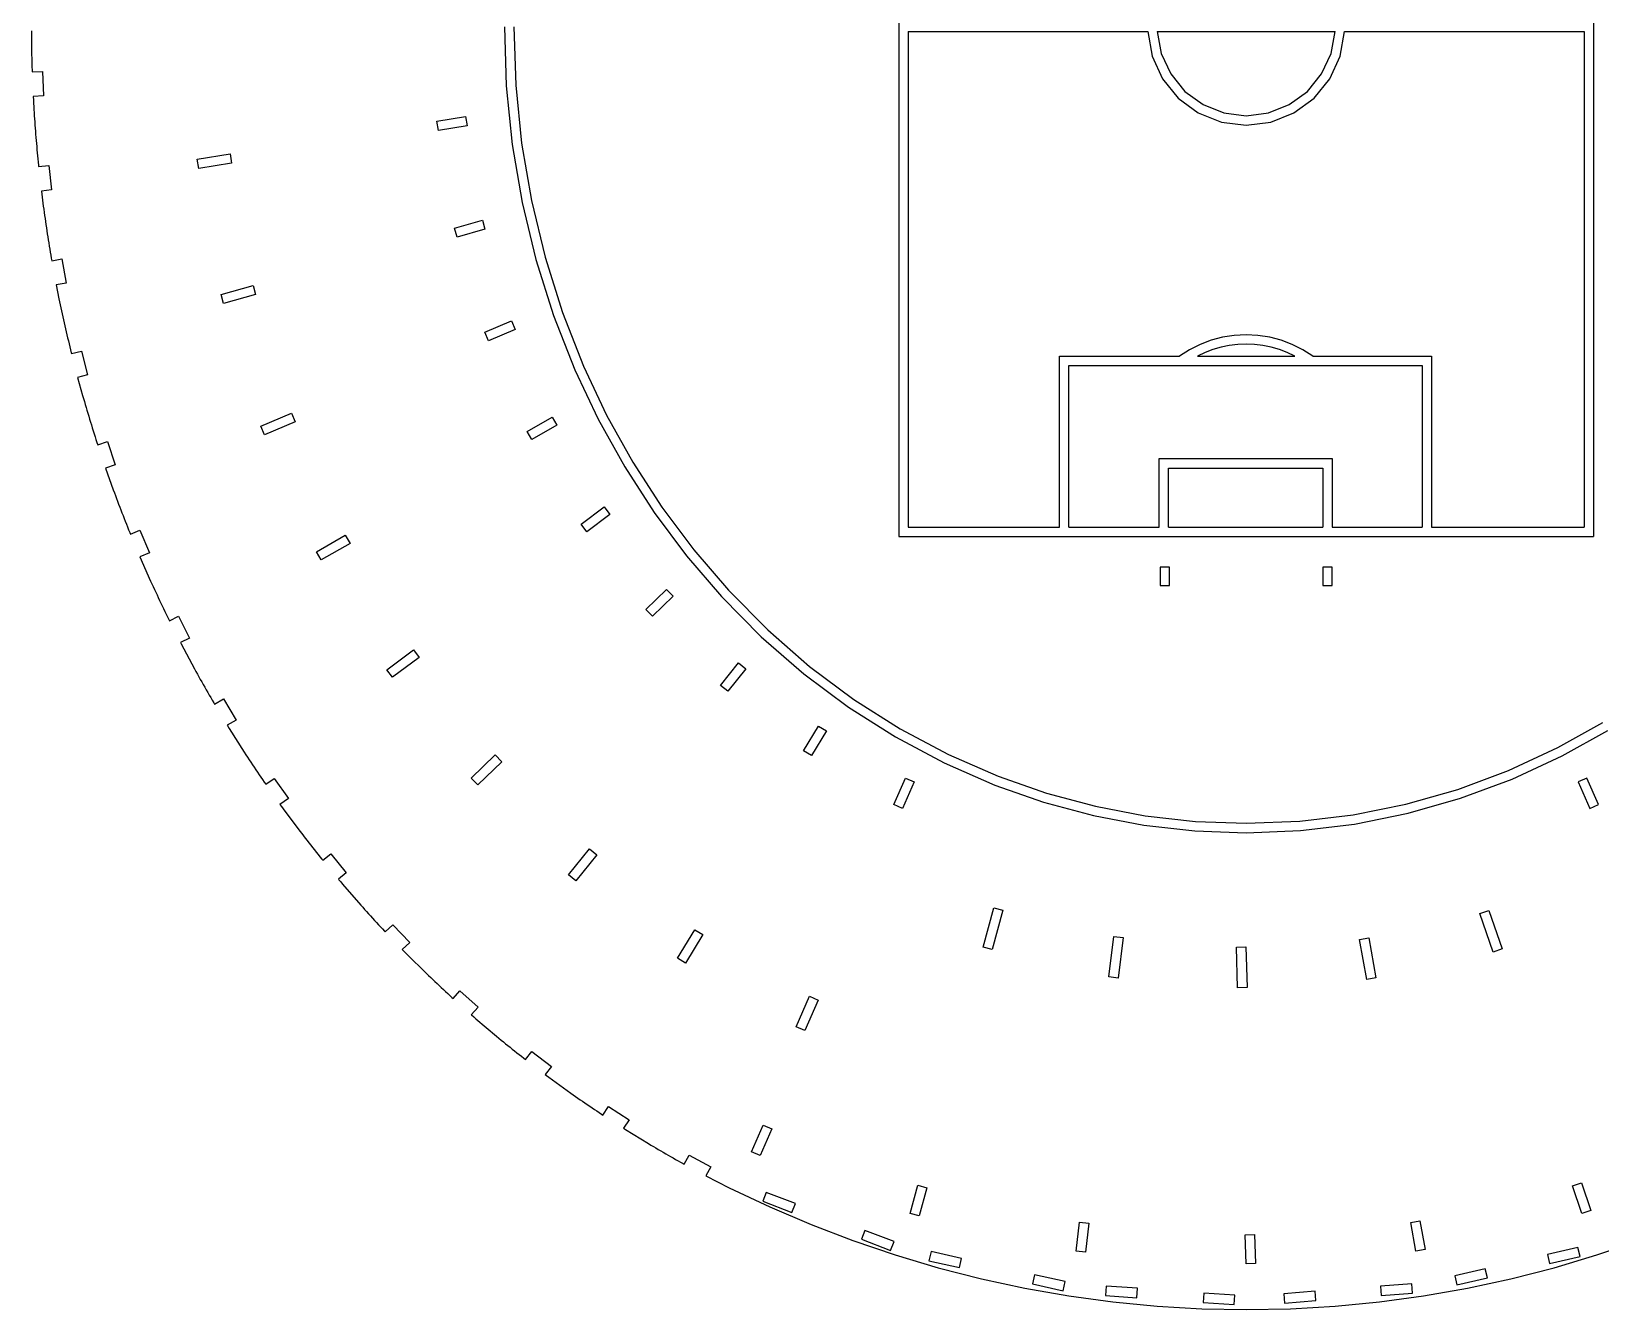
# Model space of a CAD drawing. Extents: x -27280 to 27280, y -16671 to 16671.
# Drawn here: x -27195 to -21191, y -16671 to -11780 of the extents above; entities that cross this region are included whole.
import ezdxf

# ---------------------------------------------------------------- set-up
doc = ezdxf.new("R2010")
doc.units = 0
doc.header["$MEASUREMENT"] = 0
doc.layers.get('0').update_dxf_attribs({"linetype": 'CONTINUOUS'})

msp = doc.modelspace()

# ---------------------------------------------------------------- linework, layer by layer
for p, q in [((-23875.5, -9811), (-23875.5, -13713)), ((-21218, -9811), (-21218, -13713)), ((-25385, -11762), (-25377.4, -11987.7)), ((-25349, -11762), (-25341.5, -11985.3)), ((-27194.6, -11777.1), (-27194.5, -11792.3)), ((-27194.5, -11792.3), (-27194.4, -11807.5)), ((-27194.4, -11807.5), (-27194.2, -11822.7)), ((-27194.2, -11822.7), (-27194, -11837.9)), ((-23839.5, -11780), (-23839.5, -13677)), ((-23839.5, -11780), (-22922.8, -11780)), ((-22922.8, -11780), (-22906.2, -11873.8)), ((-22886.8, -11780), (-22871.4, -11864.5)), ((-22886.8, -11780), (-22206.7, -11780)), ((-22222, -11864.5), (-22206.7, -11780)), ((-22187.2, -11873.8), (-22170.7, -11780)), ((-22170.7, -11780), (-21254, -11780)), ((-21254, -11780), (-21254, -13677)), ((-27194, -11837.9), (-27193.8, -11853.1)), ((-27193.8, -11853.1), (-27193.5, -11868.3)), ((-27193.5, -11868.3), (-27193.2, -11883.4)), ((-27193.2, -11883.4), (-27192.8, -11898.6)), ((-22906.2, -11873.8), (-22866.6, -11960.5)), ((-22871.4, -11864.5), (-22835.4, -11942.5)), ((-22258, -11942.5), (-22222, -11864.5)), ((-22226.8, -11960.5), (-22187.2, -11873.8)), ((-27192.8, -11898.6), (-27192.4, -11913.8)), ((-27192.4, -11913.8), (-27191.9, -11929)), ((-27191.9, -11929), (-27191.7, -11934.5)), ((-27191.7, -11934.5), (-27152.3, -11932.9)), ((-27152.3, -11932.9), (-27148.6, -12026.8)), ((-22835.4, -11942.5), (-22781.1, -12009)), ((-22312.4, -12009), (-22258, -11942.5)), ((-25377.4, -11987.7), (-25354.6, -12212.3)), ((-25341.5, -11985.3), (-25318.9, -12207.5)), ((-22866.6, -11960.5), (-22806.5, -12034.5)), ((-22287, -12034.5), (-22226.8, -11960.5)), ((-27148.6, -12026.8), (-27187.7, -12028.4)), ((-27187.7, -12028.4), (-27186.9, -12043.3)), ((-27186.9, -12043.3), (-27186.3, -12055.2)), ((-27186.3, -12055.2), (-27185.6, -12067)), ((-27185.6, -12067), (-27184.9, -12078.9)), ((-22806.5, -12034.5), (-22729.8, -12091)), ((-22781.1, -12009), (-22711.8, -12059.8)), ((-22711.8, -12059.8), (-22632, -12091.6)), ((-22461.5, -12091.6), (-22381.7, -12059.8)), ((-22381.7, -12059.8), (-22312.4, -12009)), ((-22363.7, -12091), (-22287, -12034.5)), ((-27184.9, -12078.9), (-27184.2, -12090.7)), ((-27184.2, -12090.7), (-27183.4, -12102.5)), ((-27183.4, -12102.5), (-27182.6, -12114.3)), ((-27182.6, -12114.3), (-27181.8, -12126.2)), ((-27181.8, -12126.2), (-27180.9, -12138)), ((-25642.7, -12123), (-25533.4, -12105.6)), ((-25637, -12158.5), (-25642.7, -12123)), ((-25533.4, -12105.6), (-25527.8, -12141.2)), ((-22729.8, -12091), (-22641.3, -12126.4)), ((-22641.3, -12126.4), (-22546.7, -12138.5)), ((-22632, -12091.6), (-22546.7, -12102.5)), ((-22546.7, -12102.5), (-22461.5, -12091.6)), ((-22546.7, -12138.5), (-22452.2, -12126.4)), ((-22452.2, -12126.4), (-22363.7, -12091)), ((-27180.9, -12138), (-27180.1, -12149.8)), ((-27180.1, -12149.8), (-27179.2, -12161.6)), ((-27179.2, -12161.6), (-27178.2, -12173.5)), ((-27178.2, -12173.5), (-27177.3, -12185.3)), ((-27177.3, -12185.3), (-27176.3, -12197.1)), ((-25527.8, -12141.2), (-25637, -12158.5)), ((-27176.3, -12197.1), (-27175.3, -12208.9)), ((-27175.3, -12208.9), (-27174.2, -12220.7)), ((-27174.2, -12220.7), (-27173.2, -12232.5)), ((-27173.2, -12232.5), (-27172.1, -12244.3)), ((-27172.1, -12244.3), (-27171, -12256.1)), ((-25354.6, -12212.3), (-25316.7, -12434.5)), ((-25318.9, -12207.5), (-25281.4, -12427.2)), ((-27171, -12256.1), (-27169.8, -12267.9)), ((-27169.8, -12267.9), (-27168.7, -12279.7)), ((-27168.7, -12279.7), (-27167.5, -12291.5)), ((-27167.5, -12291.5), (-27166.9, -12297.1)), ((-27166.9, -12297.1), (-27127.7, -12292.8)), ((-27127.7, -12292.8), (-27117.4, -12386.3)), ((-26560.1, -12268.5), (-26434.2, -12248.5)), ((-26554.5, -12304.1), (-26560.1, -12268.5)), ((-26428.6, -12284.1), (-26554.5, -12304.1)), ((-26434.2, -12248.5), (-26428.6, -12284.1)), ((-27117.4, -12386.3), (-27156.3, -12390.6)), ((-27156.3, -12390.6), (-27152, -12425.3)), ((-27152, -12425.3), (-27150.4, -12437)), ((-25281.4, -12427.2), (-25229.3, -12643.4)), ((-27150.4, -12437), (-27148.9, -12448.8)), ((-27148.9, -12448.8), (-27147.3, -12460.5)), ((-27147.3, -12460.5), (-27145.7, -12472.2)), ((-27145.7, -12472.2), (-27144, -12483.9)), ((-27144, -12483.9), (-27142.4, -12495.7)), ((-25316.7, -12434.5), (-25264, -12653)), ((-27142.4, -12495.7), (-27140.7, -12507.4)), ((-27140.7, -12507.4), (-27139, -12519.1)), ((-27139, -12519.1), (-27137.2, -12530.8)), ((-27137.2, -12530.8), (-27135.5, -12542.5)), ((-27135.5, -12542.5), (-27133.7, -12554.2)), ((-25575.5, -12532.4), (-25469.1, -12502.1)), ((-25565.6, -12567), (-25575.5, -12532.4)), ((-25459.2, -12536.7), (-25565.6, -12567)), ((-25469.1, -12502.1), (-25459.2, -12536.7)), ((-27133.7, -12554.2), (-27131.8, -12565.9)), ((-27131.8, -12565.9), (-27130, -12577.6)), ((-27130, -12577.6), (-27128.1, -12589.2)), ((-27128.1, -12589.2), (-27126.2, -12600.9)), ((-27126.2, -12600.9), (-27124.3, -12612.6)), ((-27124.3, -12612.6), (-27122.3, -12624.2)), ((-27122.3, -12624.2), (-27120.3, -12635.9)), ((-27120.3, -12635.9), (-27118.3, -12647.6)), ((-27118.3, -12647.6), (-27116.7, -12657.2)), ((-27116.7, -12657.2), (-27077.8, -12650.1)), ((-27077.8, -12650.1), (-27061, -12742.6)), ((-25264, -12653), (-25196.6, -12866.8)), ((-25229.3, -12643.4), (-25162.7, -12854.8)), ((-27061, -12742.6), (-27099.6, -12749.6)), ((-27099.6, -12749.6), (-27088.9, -12802.8)), ((-26468.9, -12786.6), (-26346.3, -12751.7)), ((-26459.1, -12821.3), (-26468.9, -12786.6)), ((-26336.5, -12786.4), (-26459.1, -12821.3)), ((-26346.3, -12751.7), (-26336.5, -12786.4)), ((-27088.9, -12802.8), (-27086.5, -12814.3)), ((-27086.5, -12814.3), (-27084.1, -12825.9)), ((-27084.1, -12825.9), (-27081.7, -12837.4)), ((-27081.7, -12837.4), (-27079.2, -12849)), ((-27079.2, -12849), (-27076.7, -12860.5)), ((-27076.7, -12860.5), (-27074.2, -12872)), ((-27074.2, -12872), (-27071.7, -12883.5)), ((-27071.7, -12883.5), (-27069.1, -12895)), ((-27069.1, -12895), (-27066.5, -12906.5)), ((-27066.5, -12906.5), (-27063.9, -12918)), ((-25459.8, -12930.4), (-25357.8, -12887.6)), ((-25357.8, -12887.6), (-25343.9, -12920.8)), ((-25196.6, -12866.8), (-25115.1, -13074.7)), ((-25162.7, -12854.8), (-25082.1, -13060.4)), ((-27063.9, -12918), (-27061.2, -12929.5)), ((-27061.2, -12929.5), (-27058.6, -12941)), ((-27058.6, -12941), (-27055.9, -12952.5)), ((-27055.9, -12952.5), (-27053.1, -12964)), ((-27053.1, -12964), (-27050.4, -12975.4)), ((-25445.9, -12963.6), (-25459.8, -12930.4)), ((-25343.9, -12920.8), (-25445.9, -12963.6)), ((-22680.5, -12961.8), (-22722.8, -12977.9)), ((-22636.7, -12950.2), (-22680.5, -12961.8)), ((-22592, -12943.2), (-22636.7, -12950.2)), ((-22546.7, -12940.8), (-22592, -12943.2)), ((-22501.5, -12943.2), (-22546.7, -12940.8)), ((-22456.7, -12950.2), (-22501.5, -12943.2)), ((-22413, -12961.8), (-22456.7, -12950.2)), ((-22370.6, -12977.9), (-22413, -12961.8)), ((-27050.4, -12975.4), (-27047.6, -12986.9)), ((-27047.6, -12986.9), (-27044.8, -12998.3)), ((-27044.8, -12998.3), (-27042, -13009.8)), ((-27042, -13009.8), (-27041.2, -13012.8)), ((-27041.2, -13012.8), (-27003, -13003)), ((-27003, -13003), (-26979.7, -13094.1)), ((-23261.1, -13022.8), (-22801.4, -13022.8)), ((-23261.1, -13677), (-23261.1, -13022.8)), ((-22763.3, -12998.3), (-22801.4, -13022.8)), ((-22722.8, -12977.9), (-22763.3, -12998.3)), ((-22703.9, -13009), (-22733.1, -13022.8)), ((-22733.1, -13022.8), (-22360.4, -13022.8)), ((-22673.7, -12997.5), (-22703.9, -13009)), ((-22642.7, -12988.5), (-22673.7, -12997.5)), ((-22611.1, -12982), (-22642.7, -12988.5)), ((-22579, -12978.1), (-22611.1, -12982)), ((-22546.7, -12976.8), (-22579, -12978.1)), ((-22514.5, -12978.1), (-22546.7, -12976.8)), ((-22482.4, -12982), (-22514.5, -12978.1)), ((-22450.8, -12988.5), (-22482.4, -12982)), ((-22419.7, -12997.5), (-22450.8, -12988.5)), ((-22389.6, -13009), (-22419.7, -12997.5)), ((-22360.4, -13022.8), (-22389.6, -13009)), ((-22330.2, -12998.3), (-22370.6, -12977.9)), ((-22292.1, -13022.8), (-22330.2, -12998.3)), ((-22292.1, -13022.8), (-21837.7, -13022.8)), ((-21837.7, -13022.8), (-21837.7, -13677)), ((-25115.1, -13074.7), (-25025.6, -13264.2)), ((-25082.1, -13060.4), (-24993.5, -13247.8)), ((-23225.1, -13677), (-23225.1, -13058.8)), ((-23225.1, -13058.8), (-21873.7, -13058.8)), ((-21873.7, -13058.8), (-21873.7, -13677)), ((-26979.7, -13094.1), (-27017.6, -13103.8)), ((-27017.6, -13103.8), (-26998.4, -13173.2)), ((-26998.4, -13173.2), (-26995.2, -13184.5)), ((-26995.2, -13184.5), (-26991.9, -13195.8)), ((-26991.9, -13195.8), (-26988.7, -13207.1)), ((-26988.7, -13207.1), (-26985.4, -13218.4)), ((-26985.4, -13218.4), (-26982, -13229.6)), ((-26982, -13229.6), (-26978.7, -13240.9)), ((-26978.7, -13240.9), (-26975.3, -13252.1)), ((-26975.3, -13252.1), (-26971.9, -13263.4)), ((-26971.9, -13263.4), (-26968.5, -13274.6)), ((-26316.3, -13290), (-26198.7, -13240.7)), ((-26198.7, -13240.7), (-26184.8, -13273.9)), ((-25297.6, -13310.3), (-25201.6, -13255.4)), ((-25201.6, -13255.4), (-25183.7, -13286.6)), ((-25025.6, -13264.2), (-24924.2, -13446.6)), ((-24993.5, -13247.8), (-24893.3, -13428.1)), ((-26968.5, -13274.6), (-26965, -13285.8)), ((-26965, -13285.8), (-26961.5, -13297)), ((-26961.5, -13297), (-26958, -13308.2)), ((-26958, -13308.2), (-26954.5, -13319.4)), ((-26954.5, -13319.4), (-26950.9, -13330.6)), ((-26302.3, -13323.2), (-26316.3, -13290)), ((-26184.8, -13273.9), (-26302.3, -13323.2)), ((-25279.8, -13341.5), (-25297.6, -13310.3)), ((-25183.7, -13286.6), (-25279.8, -13341.5)), ((-26950.9, -13330.6), (-26947.4, -13341.8)), ((-26947.4, -13341.8), (-26943.8, -13352.9)), ((-26943.8, -13352.9), (-26940.8, -13362.2)), ((-26940.8, -13362.2), (-26903.3, -13349.7)), ((-26903.3, -13349.7), (-26873.6, -13438.9)), ((-26873.6, -13438.9), (-26910.8, -13451.3)), ((-24924.2, -13446.6), (-24811.5, -13621)), ((-24893.3, -13428.1), (-24781.9, -13600.5)), ((-22879.9, -13677), (-22879.9, -13414.5)), ((-22879.9, -13414.5), (-22217.6, -13414.5)), ((-22217.6, -13414.5), (-22217.6, -13677)), ((-26910.8, -13451.3), (-26881.2, -13534.2)), ((-22843.9, -13677), (-22843.9, -13450.5)), ((-22843.9, -13450.5), (-22253.6, -13450.5)), ((-22253.6, -13450.5), (-22253.6, -13677)), ((-26881.2, -13534.2), (-26877.1, -13545.2)), ((-26877.1, -13545.2), (-26873.1, -13556.2)), ((-26873.1, -13556.2), (-26869, -13567.1)), ((-26869, -13567.1), (-26864.9, -13578)), ((-26864.9, -13578), (-26860.8, -13589)), ((-26860.8, -13589), (-26856.6, -13599.9)), ((-26856.6, -13599.9), (-26852.4, -13610.8)), ((-26852.4, -13610.8), (-26848.2, -13621.7)), ((-26848.2, -13621.7), (-26844, -13632.6)), ((-25091.2, -13666), (-25002.7, -13599.7)), ((-24981.1, -13628.5), (-25069.6, -13694.8)), ((-25002.7, -13599.7), (-24981.1, -13628.5)), ((-24811.5, -13621), (-24688, -13786.5)), ((-24781.9, -13600.5), (-24659.9, -13764)), ((-26844, -13632.6), (-26839.7, -13643.4)), ((-26839.7, -13643.4), (-26835.4, -13654.3)), ((-26835.4, -13654.3), (-26831.1, -13665.1)), ((-26831.1, -13665.1), (-26826.8, -13676)), ((-26826.8, -13676), (-26822.5, -13686.8)), ((-26822.5, -13686.8), (-26818.1, -13697.6)), ((-26815.7, -13703.5), (-26779.3, -13688.4)), ((-26779.3, -13688.4), (-26743.2, -13775.2)), ((-25069.6, -13694.8), (-25091.2, -13666)), ((-23839.5, -13677), (-23261.1, -13677)), ((-23225.1, -13677), (-22879.9, -13677)), ((-22843.9, -13677), (-22253.6, -13677)), ((-22217.6, -13677), (-21873.7, -13677)), ((-21837.7, -13677), (-21254, -13677)), ((-26818.1, -13697.6), (-26815.7, -13703.5)), ((-26104.1, -13771.2), (-25993.4, -13707.9)), ((-25975.5, -13739.2), (-26086.2, -13802.5)), ((-25993.4, -13707.9), (-25975.5, -13739.2)), ((-23875.5, -13713), (-21218, -13713)), ((-26743.2, -13775.2), (-26779.4, -13790.2)), ((-26779.4, -13790.2), (-26738.2, -13883.5)), ((-26086.2, -13802.5), (-26104.1, -13771.2)), ((-24688, -13786.5), (-24554.2, -13942.4)), ((-24659.9, -13764), (-24527.7, -13918)), ((-22875.9, -13829.5), (-22875.9, -13899.9)), ((-22839.9, -13829.5), (-22875.9, -13829.5)), ((-22839.9, -13899.9), (-22839.9, -13829.5)), ((-22217.6, -13829.5), (-22253.6, -13829.5)), ((-22253.6, -13829.5), (-22253.6, -13899.9)), ((-22217.6, -13899.9), (-22217.6, -13829.5)), ((-26738.2, -13883.5), (-26733.4, -13894.1)), ((-26733.4, -13894.1), (-26728.6, -13904.6)), ((-26728.6, -13904.6), (-26723.7, -13915.2)), ((-26723.7, -13915.2), (-26718.8, -13925.7)), ((-26718.8, -13925.7), (-26713.9, -13936.2)), ((-24843.6, -13991.9), (-24764, -13915)), ((-24764, -13915), (-24739, -13940.9)), ((-24527.7, -13918), (-24377.2, -14070)), ((-22875.9, -13899.9), (-22839.9, -13899.9)), ((-22253.6, -13899.9), (-22217.6, -13899.9)), ((-26713.9, -13936.2), (-26709, -13946.7)), ((-26709, -13946.7), (-26704, -13957.2)), ((-26704, -13957.2), (-26699.1, -13967.7)), ((-26699.1, -13967.7), (-26694.1, -13978.2)), ((-26694.1, -13978.2), (-26689, -13988.6)), ((-26689, -13988.6), (-26684, -13999.1)), ((-24739, -13940.9), (-24818.6, -14017.8)), ((-24554.2, -13942.4), (-24401.9, -14096.3)), ((-26684, -13999.1), (-26678.9, -14009.5)), ((-26678.9, -14009.5), (-26673.8, -14019.9)), ((-26673.8, -14019.9), (-26668.7, -14030.3)), ((-26668.7, -14030.3), (-26666.4, -14035)), ((-26666.4, -14035), (-26631.2, -14017.2)), ((-26631.2, -14017.2), (-26589, -14101.2)), ((-24818.6, -14017.8), (-24843.6, -13991.9)), ((-26589, -14101.2), (-26624, -14118.8)), ((-24401.9, -14096.3), (-24239.6, -14237.7)), ((-24377.2, -14070), (-24216.9, -14209.7)), ((-26624, -14118.8), (-26621.6, -14123.4)), ((-26621.6, -14123.4), (-26570.7, -14218.9)), ((-25834.8, -14222.7), (-25732.8, -14146.3)), ((-25732.8, -14146.3), (-25711.2, -14175.1)), ((-26570.7, -14218.9), (-26565.1, -14229)), ((-26565.1, -14229), (-26559.5, -14239.1)), ((-25813.2, -14251.5), (-25834.8, -14222.7)), ((-25711.2, -14175.1), (-25813.2, -14251.5)), ((-24558.5, -14282.4), (-24489.3, -14196)), ((-24461.3, -14218.5), (-24530.4, -14304.9)), ((-24489.3, -14196), (-24461.3, -14218.5)), ((-24216.9, -14209.7), (-24047.7, -14336.1)), ((-26559.5, -14239.1), (-26554, -14249.2)), ((-26554, -14249.2), (-26548.3, -14259.3)), ((-26548.3, -14259.3), (-26542.7, -14269.3)), ((-26542.7, -14269.3), (-26537, -14279.4)), ((-26537, -14279.4), (-26531.4, -14289.4)), ((-26531.4, -14289.4), (-26525.7, -14299.4)), ((-24530.4, -14304.9), (-24558.5, -14282.4)), ((-24239.6, -14237.7), (-24068.1, -14365.8)), ((-26525.7, -14299.4), (-26519.9, -14309.4)), ((-26519.9, -14309.4), (-26514.2, -14319.4)), ((-26514.2, -14319.4), (-26508.4, -14329.3)), ((-26508.4, -14329.3), (-26502.6, -14339.3)), ((-26502.6, -14339.3), (-26496.8, -14349.2)), ((-26496.8, -14349.2), (-26493.6, -14354.7)), ((-26493.6, -14354.7), (-26459.7, -14334.5)), ((-26459.7, -14334.5), (-26411.5, -14415.2)), ((-24047.7, -14336.1), (-23870.4, -14448.8)), ((-24068.1, -14365.8), (-23888.5, -14479.9)), ((-26411.5, -14415.2), (-26445.1, -14435.3)), ((-26445.1, -14435.3), (-26443.5, -14438)), ((-26443.5, -14438), (-26437.4, -14447.7)), ((-26437.4, -14447.7), (-26379.9, -14538.5)), ((-24240.5, -14532.7), (-24183.1, -14438.1)), ((-24152.3, -14456.8), (-24209.7, -14551.4)), ((-24183.1, -14438.1), (-24152.3, -14456.8)), ((-23870.4, -14448.8), (-23686, -14547)), ((-21354.1, -14520.4), (-21181.9, -14424.3)), ((-21337.7, -14552.5), (-21163.2, -14455)), ((-23888.5, -14479.9), (-23701.7, -14579.4)), ((-21543, -14608), (-21354.1, -14520.4)), ((-26379.9, -14538.5), (-26373.6, -14548.1)), ((-26373.6, -14548.1), (-26367.4, -14557.7)), ((-26367.4, -14557.7), (-26361.1, -14567.2)), ((-26361.1, -14567.2), (-26354.8, -14576.8)), ((-26354.8, -14576.8), (-26348.5, -14586.3)), ((-26348.5, -14586.3), (-26342.1, -14595.8)), ((-25511.8, -14637.1), (-25420.1, -14548.6)), ((-25395.1, -14574.5), (-25486.8, -14663)), ((-25420.1, -14548.6), (-25395.1, -14574.5)), ((-24209.7, -14551.4), (-24240.5, -14532.7)), ((-23701.7, -14579.4), (-23508.6, -14663.8)), ((-23686, -14547), (-23495.5, -14630.2)), ((-21529.1, -14641.2), (-21337.7, -14552.5)), ((-26342.1, -14595.8), (-26335.7, -14605.3)), ((-26335.7, -14605.3), (-26329.3, -14614.8)), ((-26329.3, -14614.8), (-26322.9, -14624.2)), ((-26322.9, -14624.2), (-26316.5, -14633.7)), ((-26316.5, -14633.7), (-26310.1, -14643.1)), ((-26310.1, -14643.1), (-26303.6, -14652.5)), ((-26297.7, -14661), (-26265.4, -14638.3)), ((-26265.4, -14638.3), (-26211.4, -14715.2)), ((-25486.8, -14663), (-25511.8, -14637.1)), ((-23894.4, -14738.5), (-23849.9, -14637.2)), ((-23849.9, -14637.2), (-23816.9, -14651.7)), ((-23495.5, -14630.2), (-23311.2, -14694.6)), ((-21737.2, -14680.3), (-21543, -14608)), ((-21726, -14714.5), (-21529.1, -14641.2)), ((-21243.6, -14637.2), (-21276.6, -14651.7)), ((-21199.1, -14738.5), (-21243.6, -14637.2)), ((-26303.6, -14652.5), (-26297.7, -14661)), ((-23816.9, -14651.7), (-23861.4, -14753)), ((-23508.6, -14663.8), (-23321.8, -14729)), ((-23311.2, -14694.6), (-23123.3, -14745.1)), ((-21935.8, -14736.9), (-21737.2, -14680.3)), ((-21276.6, -14651.7), (-21232.1, -14753)), ((-26211.4, -14715.2), (-26243.4, -14737.8)), ((-26243.4, -14737.8), (-26237.7, -14745.8)), ((-26237.7, -14745.8), (-26231, -14755)), ((-26231, -14755), (-26167.3, -14840.5)), ((-23861.4, -14753), (-23894.4, -14738.5)), ((-23321.8, -14729), (-23131.3, -14780.2)), ((-23123.3, -14745.1), (-22932.6, -14781.2)), ((-22137.6, -14777.6), (-21935.8, -14736.9)), ((-21927.3, -14771.9), (-21726, -14714.5)), ((-21232.1, -14753), (-21199.1, -14738.5)), ((-23131.3, -14780.2), (-22938, -14816.8)), ((-22938, -14816.8), (-22742.9, -14838.9)), ((-22932.6, -14781.2), (-22740.2, -14803)), ((-22740.2, -14803), (-22546.7, -14810.3)), ((-22546.7, -14810.3), (-22341.6, -14802.1)), ((-22341.6, -14802.1), (-22137.6, -14777.6)), ((-22338.8, -14838), (-22131.9, -14813.2)), ((-22131.9, -14813.2), (-21927.3, -14771.9)), ((-26167.3, -14840.5), (-26160.4, -14849.5)), ((-26160.4, -14849.5), (-26153.5, -14858.5)), ((-26153.5, -14858.5), (-26146.5, -14867.5)), ((-26146.5, -14867.5), (-26139.6, -14876.5)), ((-26139.6, -14876.5), (-26132.6, -14885.4)), ((-26132.6, -14885.4), (-26125.6, -14894.3)), ((-22742.9, -14838.9), (-22546.7, -14846.3)), ((-22546.7, -14846.3), (-22338.8, -14838)), ((-26125.6, -14894.3), (-26118.6, -14903.2)), ((-26118.6, -14903.2), (-26111.6, -14912.1)), ((-26111.6, -14912.1), (-26104.6, -14921)), ((-26104.6, -14921), (-26097.5, -14929.9)), ((-26097.5, -14929.9), (-26090.4, -14938.7)), ((-26090.4, -14938.7), (-26083.3, -14947.5)), ((-26083.3, -14947.5), (-26079.8, -14951.9)), ((-26079.8, -14951.9), (-26049.3, -14926.9)), ((-26049.3, -14926.9), (-25989.6, -14999.6)), ((-25139.3, -15007.3), (-25059.6, -14907.8)), ((-25031.5, -14930.3), (-25111.2, -15029.8)), ((-25059.6, -14907.8), (-25031.5, -14930.3)), ((-25989.6, -14999.6), (-26019.9, -15024.4)), ((-25111.2, -15029.8), (-25139.3, -15007.3)), ((-26019.9, -15024.4), (-26018.4, -15026.2)), ((-26018.4, -15026.2), (-26011.1, -15034.8)), ((-26011.1, -15034.8), (-26003.8, -15043.4)), ((-26003.8, -15043.4), (-25934.4, -15123.2)), ((-25934.4, -15123.2), (-25926.9, -15131.6)), ((-25926.9, -15131.6), (-25919.4, -15140)), ((-25919.4, -15140), (-25911.9, -15148.4)), ((-25911.9, -15148.4), (-25904.4, -15156.7)), ((-25904.4, -15156.7), (-25896.8, -15165)), ((-25896.8, -15165), (-25889.2, -15173.4)), ((-25889.2, -15173.4), (-25881.6, -15181.6)), ((-25881.6, -15181.6), (-25874, -15189.9)), ((-25874, -15189.9), (-25866.4, -15198.2)), ((-23553.3, -15284.1), (-23512.1, -15133.6)), ((-23477.4, -15143.2), (-23518.6, -15293.6)), ((-23512.1, -15133.6), (-23477.4, -15143.2)), ((-21652, -15155.2), (-21617.9, -15143.6)), ((-21601.8, -15302.9), (-21652, -15155.2)), ((-21617.9, -15143.6), (-21567.7, -15291.3)), ((-25866.4, -15198.2), (-25858.7, -15206.4)), ((-25858.7, -15206.4), (-25851, -15214.6)), ((-25851, -15214.6), (-25843.3, -15222.8)), ((-25843.3, -15222.8), (-25840.6, -15225.7)), ((-25840.6, -15225.7), (-25812.1, -15198.4)), ((-25812.1, -15198.4), (-25747.2, -15266.4)), ((-24722.6, -15326.6), (-24656.5, -15217.7)), ((-24625.7, -15236.4), (-24691.9, -15345.3)), ((-24656.5, -15217.7), (-24625.7, -15236.4)), ((-23071.8, -15398.4), (-23053.2, -15243.5)), ((-23053.2, -15243.5), (-23017.5, -15247.8)), ((-23017.5, -15247.8), (-23036, -15402.7)), ((-22113.4, -15254.4), (-22077.9, -15248)), ((-22077.9, -15248), (-22050.1, -15401.5)), ((-25747.2, -15266.4), (-25775.5, -15293.5)), ((-25775.5, -15293.5), (-25773.3, -15295.7)), ((-25773.3, -15295.7), (-25765.4, -15303.7)), ((-25765.4, -15303.7), (-25757.6, -15311.6)), ((-23518.6, -15293.6), (-23553.3, -15284.1)), ((-22584, -15284.2), (-22548.1, -15283.1)), ((-22579.3, -15440.2), (-22584, -15284.2)), ((-22548.1, -15283.1), (-22543.3, -15439.1)), ((-22085.6, -15407.9), (-22113.4, -15254.4)), ((-21567.7, -15291.3), (-21601.8, -15302.9)), ((-25757.6, -15311.6), (-25682.9, -15385.3)), ((-24691.9, -15345.3), (-24722.6, -15326.6)), ((-25682.9, -15385.3), (-25674.9, -15393.1)), ((-25674.9, -15393.1), (-25666.8, -15400.8)), ((-25666.8, -15400.8), (-25658.8, -15408.5)), ((-25658.8, -15408.5), (-25650.7, -15416.2)), ((-25650.7, -15416.2), (-25642.6, -15423.8)), ((-25642.6, -15423.8), (-25634.4, -15431.5)), ((-23036, -15402.7), (-23071.8, -15398.4)), ((-22050.1, -15401.5), (-22085.6, -15407.9)), ((-25634.4, -15431.5), (-25626.3, -15439.1)), ((-25626.3, -15439.1), (-25618.2, -15446.7)), ((-25618.2, -15446.7), (-25610, -15454.3)), ((-25610, -15454.3), (-25601.8, -15461.9)), ((-25601.8, -15461.9), (-25593.6, -15469.4)), ((-25593.6, -15469.4), (-25585.4, -15476.9)), ((-25585.4, -15476.9), (-25581.4, -15480.5)), ((-25581.4, -15480.5), (-25555.1, -15451.2)), ((-25555.1, -15451.2), (-25485.1, -15514)), ((-24268.1, -15588.9), (-24216.9, -15472.2)), ((-24183.9, -15486.6), (-24235.2, -15603.3)), ((-24216.9, -15472.2), (-24183.9, -15486.6)), ((-22543.3, -15439.1), (-22579.3, -15440.2)), ((-25485.1, -15514), (-25511.3, -15543.1)), ((-25511.3, -15543.1), (-25510.6, -15543.7)), ((-25510.6, -15543.7), (-25502.2, -15551)), ((-25502.2, -15551), (-25493.8, -15558.3)), ((-25493.8, -15558.3), (-25414.5, -15625.5)), ((-24235.2, -15603.3), (-24268.1, -15588.9)), ((-25414.5, -15625.5), (-25405.9, -15632.6)), ((-25405.9, -15632.6), (-25397.4, -15639.6)), ((-25397.4, -15639.6), (-25388.8, -15646.6)), ((-25388.8, -15646.6), (-25380.2, -15653.6)), ((-25380.2, -15653.6), (-25371.6, -15660.6)), ((-25371.6, -15660.6), (-25363, -15667.5)), ((-25363, -15667.5), (-25354.4, -15674.4)), ((-25354.4, -15674.4), (-25345.7, -15681.3)), ((-25345.7, -15681.3), (-25337.1, -15688.2)), ((-25337.1, -15688.2), (-25328.4, -15695.1)), ((-25328.4, -15695.1), (-25319.7, -15701.9)), ((-25319.7, -15701.9), (-25311, -15708.7)), ((-25311, -15708.7), (-25303.4, -15714.7)), ((-25303.4, -15714.7), (-25279.4, -15683.4)), ((-25279.4, -15683.4), (-25204.8, -15740.6)), ((-25204.8, -15740.6), (-25228.6, -15771.7)), ((-25228.6, -15771.7), (-25223.2, -15775.7)), ((-25223.2, -15775.7), (-25214.3, -15782.3)), ((-25214.3, -15782.3), (-25130.7, -15842.8)), ((-25130.7, -15842.8), (-25121.7, -15849.1)), ((-25121.7, -15849.1), (-25112.7, -15855.4)), ((-25112.7, -15855.4), (-25103.7, -15861.7)), ((-25103.7, -15861.7), (-25094.7, -15868)), ((-25094.7, -15868), (-25085.7, -15874.2)), ((-25085.7, -15874.2), (-25076.6, -15880.4)), ((-25076.6, -15880.4), (-25067.6, -15886.6)), ((-25067.6, -15886.6), (-25058.5, -15892.8)), ((-25058.5, -15892.8), (-25049.4, -15898.9)), ((-25049.4, -15898.9), (-25040.3, -15905.1)), ((-25040.3, -15905.1), (-25031.2, -15911.2)), ((-25008, -15926.6), (-24986.5, -15893.5)), ((-24986.5, -15893.5), (-24907.7, -15944.7)), ((-25031.2, -15911.2), (-25022.1, -15917.3)), ((-25022.1, -15917.3), (-25012.9, -15923.3)), ((-25012.9, -15923.3), (-25008, -15926.6)), ((-24907.7, -15944.7), (-24929, -15977.5)), ((-24439, -16067), (-24394.2, -15965)), ((-24394.2, -15965), (-24361.2, -15979.5)), ((-24929, -15977.5), (-24920.8, -15982.7)), ((-24920.8, -15982.7), (-24833.4, -16036.2)), ((-24361.2, -15979.5), (-24406, -16081.4)), ((-24833.4, -16036.2), (-24824, -16041.7)), ((-24824, -16041.7), (-24814.7, -16047.3)), ((-24814.7, -16047.3), (-24805.3, -16052.8)), ((-24805.3, -16052.8), (-24795.8, -16058.3)), ((-24795.8, -16058.3), (-24786.4, -16063.8)), ((-24786.4, -16063.8), (-24777, -16069.3)), ((-24777, -16069.3), (-24767.6, -16074.7)), ((-24767.6, -16074.7), (-24758.1, -16080.1)), ((-24758.1, -16080.1), (-24748.6, -16085.5)), ((-24748.6, -16085.5), (-24739.2, -16090.9)), ((-24696.8, -16114.5), (-24678.1, -16079.8)), ((-24678.1, -16079.8), (-24595.4, -16124.6)), ((-24406, -16081.4), (-24439, -16067)), ((-24739.2, -16090.9), (-24729.7, -16096.3)), ((-24729.7, -16096.3), (-24720.2, -16101.6)), ((-24720.2, -16101.6), (-24710.6, -16106.9)), ((-24710.6, -16106.9), (-24701.1, -16112.2)), ((-24701.1, -16112.2), (-24696.8, -16114.5)), ((-24595.4, -16124.6), (-24614, -16159.1)), ((-24614, -16159.1), (-24524.3, -16204.9)), ((-24524.3, -16204.9), (-24368.9, -16278.4)), ((-23832.4, -16303), (-23803, -16195.6)), ((-23803, -16195.6), (-23768.3, -16205.1)), ((-23768.3, -16205.1), (-23797.7, -16312.5)), ((-21297.8, -16197.8), (-21263.8, -16186.2)), ((-21262, -16303.2), (-21297.8, -16197.8)), ((-21263.8, -16186.2), (-21227.9, -16291.6)), ((-24383.5, -16222.7), (-24396.5, -16256.3)), ((-24396.5, -16256.3), (-24284.5, -16299.4)), ((-24271.5, -16265.8), (-24383.5, -16222.7)), ((-24284.5, -16299.4), (-24271.5, -16265.8)), ((-24368.9, -16278.4), (-24211.2, -16345.8)), ((-23797.7, -16312.5), (-23832.4, -16303)), ((-21227.9, -16291.6), (-21262, -16303.2)), ((-24211.2, -16345.8), (-24051.1, -16407.1)), ((-24006, -16368.1), (-24018.9, -16401.7)), ((-23894, -16411.2), (-24006, -16368.1)), ((-23197.1, -16447.4), (-23183.9, -16336.8)), ((-23183.9, -16336.8), (-23148.2, -16341.1)), ((-23148.2, -16341.1), (-23161.4, -16451.7)), ((-22550.5, -16384.8), (-22514.5, -16383.7)), ((-22547.1, -16496.1), (-22550.5, -16384.8)), ((-22514.5, -16383.7), (-22511.1, -16495)), ((-21917.2, -16337.9), (-21881.7, -16331.5)), ((-21897.3, -16447.4), (-21917.2, -16337.9)), ((-21881.7, -16331.5), (-21861.9, -16441)), ((-24051.1, -16407.1), (-23889.1, -16462.2)), ((-24018.9, -16401.7), (-23906.9, -16444.8)), ((-23906.9, -16444.8), (-23894, -16411.2)), ((-23752.5, -16449.4), (-23760.4, -16484.5)), ((-23635.4, -16475.6), (-23752.5, -16449.4)), ((-23161.4, -16451.7), (-23197.1, -16447.4)), ((-21861.9, -16441), (-21897.3, -16447.4)), ((-21277.3, -16433.1), (-21394.2, -16460.1)), ((-21269.2, -16468.2), (-21277.3, -16433.1)), ((-21204.4, -16462.2), (-21042.3, -16407.1)), ((-23889.1, -16462.2), (-23725.3, -16511)), ((-23760.4, -16484.5), (-23643.2, -16510.7)), ((-23725.3, -16511), (-23559.9, -16553.4)), ((-23643.2, -16510.7), (-23635.4, -16475.6)), ((-22511.1, -16495), (-22547.1, -16496.1)), ((-21533.6, -16553.4), (-21368.2, -16511)), ((-21394.2, -16460.1), (-21386.1, -16495.1)), ((-21386.1, -16495.1), (-21269.2, -16468.2)), ((-21368.2, -16511), (-21204.4, -16462.2)), ((-23559.9, -16553.4), (-23393.1, -16589.3)), ((-23356.5, -16537.9), (-23364.4, -16573)), ((-23239.4, -16564.1), (-23356.5, -16537.9)), ((-23247.2, -16599.2), (-23239.4, -16564.1)), ((-21632, -16514.9), (-21748.9, -16541.9)), ((-21748.9, -16541.9), (-21740.8, -16577)), ((-21740.8, -16577), (-21623.9, -16550)), ((-21700.4, -16589.3), (-21533.6, -16553.4)), ((-21623.9, -16550), (-21632, -16514.9)), ((-23393.1, -16589.3), (-23225.2, -16618.8)), ((-23364.4, -16573), (-23247.2, -16599.2)), ((-23225.2, -16618.8), (-23056.4, -16641.8)), ((-23081.8, -16581.4), (-23084.3, -16617.3)), ((-23084.3, -16617.3), (-22964.6, -16625.8)), ((-22962.1, -16589.9), (-23081.8, -16581.4)), ((-22964.6, -16625.8), (-22962.1, -16589.9)), ((-22709.2, -16608), (-22711.8, -16643.9)), ((-22589.5, -16616.5), (-22709.2, -16608)), ((-22592.1, -16652.4), (-22589.5, -16616.5)), ((-22283.3, -16601.2), (-22402.9, -16610.6)), ((-22402.9, -16610.6), (-22400.1, -16646.5)), ((-22280.5, -16637.1), (-22283.3, -16601.2)), ((-22037.1, -16641.8), (-21868.3, -16618.8)), ((-21912.8, -16572.1), (-22032.4, -16581.5)), ((-22032.4, -16581.5), (-22029.6, -16617.4)), ((-22029.6, -16617.4), (-21910, -16608)), ((-21910, -16608), (-21912.8, -16572.1)), ((-21868.3, -16618.8), (-21700.4, -16589.3)), ((-23056.4, -16641.8), (-22886.9, -16658.3)), ((-22886.9, -16658.3), (-22716.9, -16668.1)), ((-22716.9, -16668.1), (-22546.7, -16671.4)), ((-22711.8, -16643.9), (-22592.1, -16652.4)), ((-22546.7, -16671.4), (-22376.6, -16668.1)), ((-22400.1, -16646.5), (-22280.5, -16637.1)), ((-22376.6, -16668.1), (-22206.6, -16658.3)), ((-22206.6, -16658.3), (-22037.1, -16641.8))]:
    msp.add_line(p, q)

doc.saveas('drawing.dxf')
